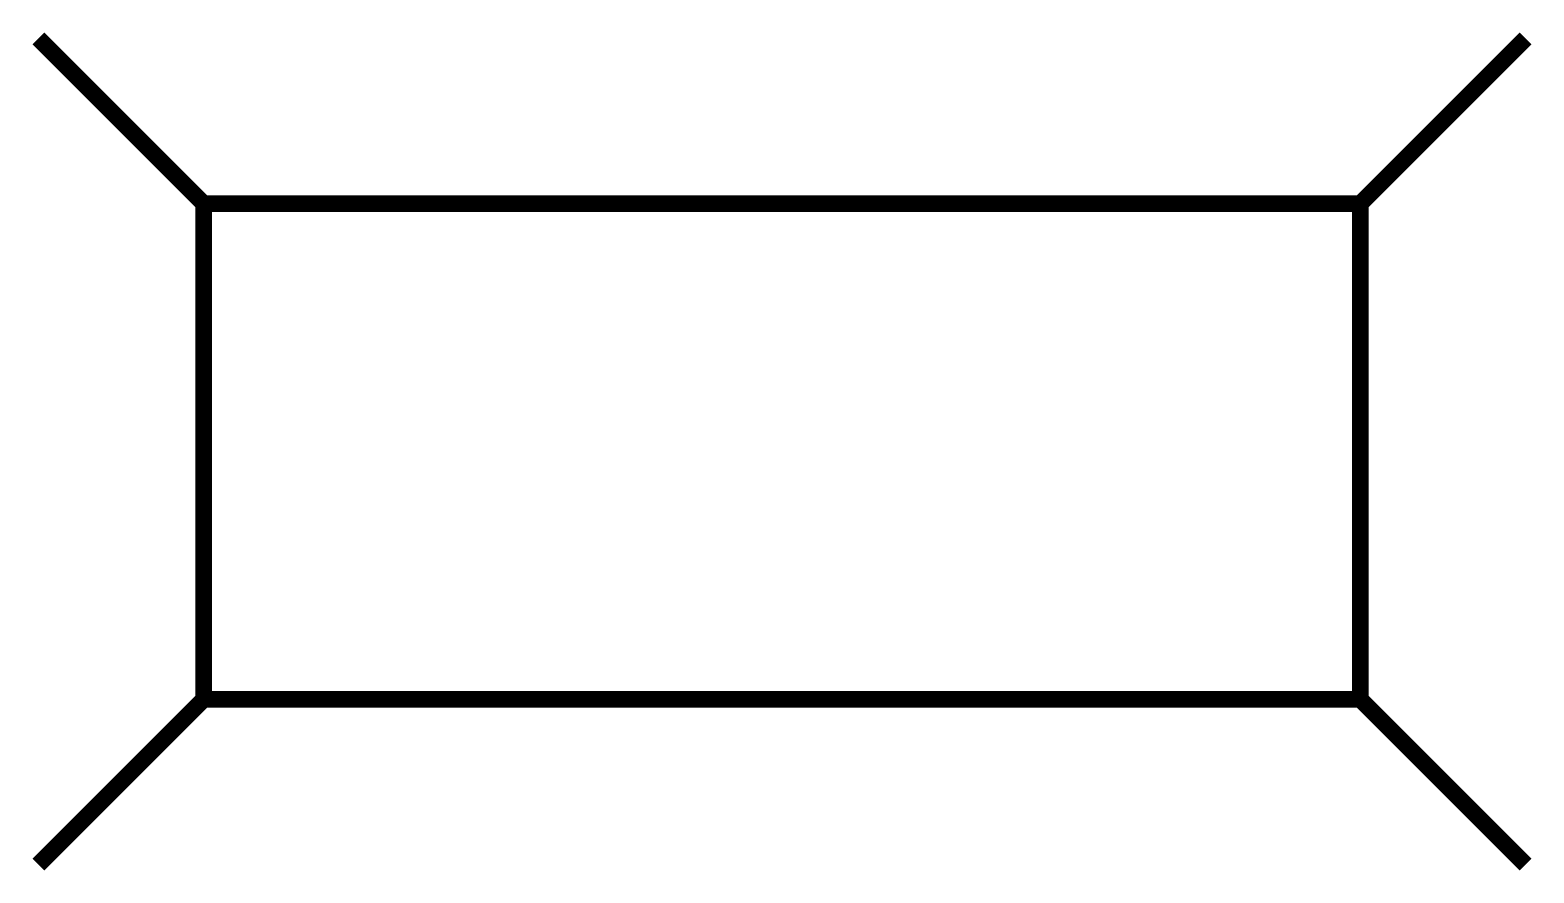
# Model space of a CAD drawing. Header units: millimetres. Extents: x -4.55 to 4.55, y -1.05 to 4.05.
import ezdxf

# ---------------------------------------------------------------- set-up
doc = ezdxf.new("R2010")
doc.units = ezdxf.units.MM

msp = doc.modelspace()

# ---------------------------------------------------------------- linework, layer by layer
at = {"color": 7, "const_width": 0.1}
for points in [[(-3.5, 3), (-4.5, 4)], [(3.5, 3), (4.5, 4)], [(-3.5, 0), (-4.5, -1)], [(3.5, 0), (4.5, -1)]]:
    msp.add_lwpolyline(points, dxfattribs=at)
msp.add_lwpolyline([(3.5, 0), (-3.5, 0), (-3.5, 3), (3.5, 3)], close=True, dxfattribs=at)

doc.saveas('drawing.dxf')
